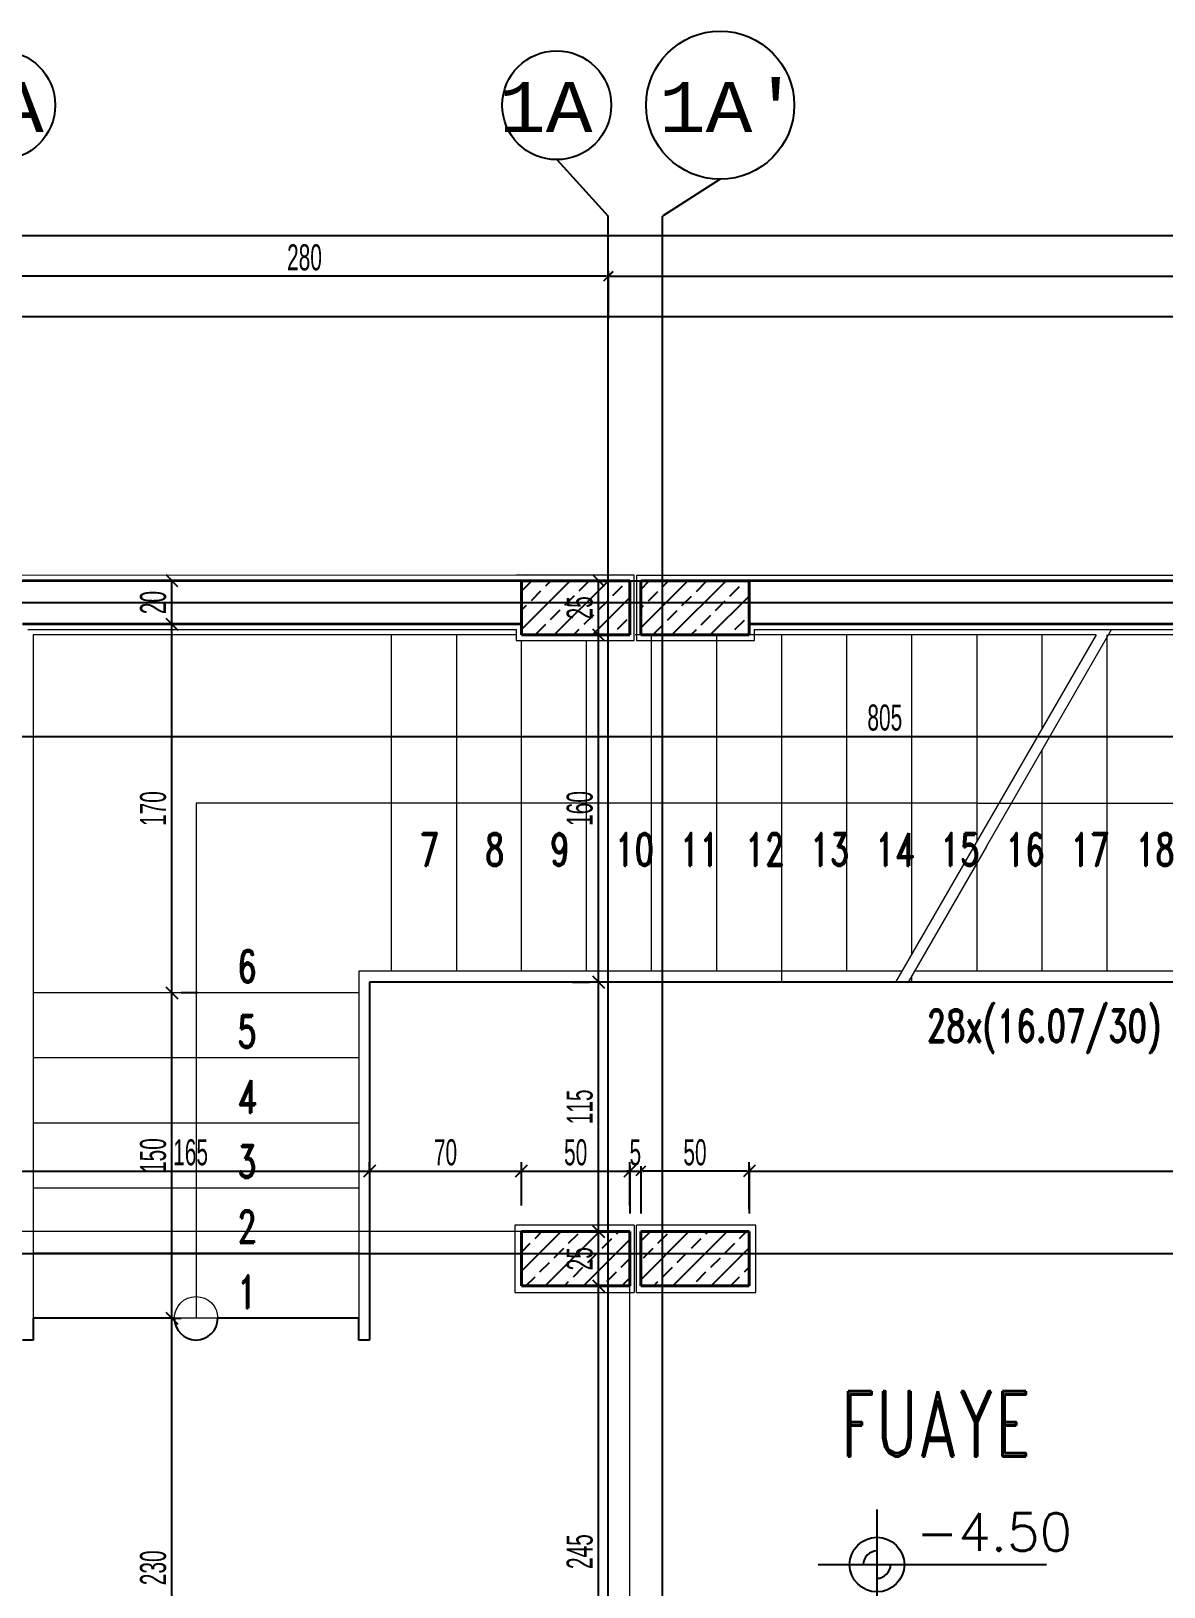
# Model space of a CAD drawing. Header units: inches. Extents: x -7543 to -822, y 102837 to 190349.
# Drawn here: x -835.8241 to -835.7197, y 102837.0949 to 102837.2384 of the extents above; entities that cross this region are included whole.
import ezdxf
from ezdxf.enums import TextEntityAlignment as Align

# ---------------------------------------------------------------- set-up
doc = ezdxf.new("R2010")
doc.units = ezdxf.units.IN
doc.header["$MEASUREMENT"] = 0
doc.linetypes.add('__ZG_T_P__9', pattern=[22, 1, -10, 1, -10])
doc.linetypes.add('DASHDOTX2', pattern=[2, 1, -0.5, 0, -0.5])
doc.layers.get('0').update_dxf_attribs({"lineweight": 25})
doc.layers.get('Defpoints').update_dxf_attribs({"lineweight": 25})
for name, color, linetype, lineweight in [('AKS', 1, 'Continuous', 25), ('ICOL', 55, 'Continuous', 25), ('İZ DÜŞÜM', 253, 'Continuous', 20), ('KOLON', 2, 'Continuous', 40), ('SIVA', 150, 'Continuous', 15), ('TARAMA', 8, 'Continuous', 25), ('YAZI', 7, 'Continuous', 25)]:
    doc.layers.add(name, color=color, linetype=linetype, lineweight=lineweight)
doc.layers.add('DUVAR', color=7, linetype='Continuous', lineweight=35, true_color=0xfc4642)
doc.layers.add('MERDİVEN', color=7, linetype='Continuous', lineweight=20, true_color=0x16c244)
doc.styles.add('ISIM', font='monos.ttf', dxfattribs={"width": 1.1, "height": 200})
doc.styles.add('OLCU', font='tromand.shx', dxfattribs={"width": 0.6, "height": 12})
doc.styles.add('st1', font='romandtw.shx', dxfattribs={"width": 0.7, "height": 40})
doc.styles.add('ÖLÇÜ', font='simplex.shx')

# ---------------------------------------------------------------- blocks, each defined once
blk = doc.blocks.new('D')
at = {"layer": 'ICOL'}
for p, q in [((2.83, 2.83), (-2.83, -2.83)), ((0, 3), (0, -25))]:
    blk.add_line(p, q, dxfattribs=at)
blk = doc.blocks.new('E')
at = {"layer": 'ICOL'}
for p, q in [((0, -3), (0, 25)), ((-2.83, -2.83), (2.83, 2.83))]:
    blk.add_line(p, q, dxfattribs=at)
blk = doc.blocks.new('_Oblique')
at = {"color": 0, "linetype": 'ByBlock', "lineweight": -2}
blk.add_line((-0.5, -0.5), (0.5, 0.5), dxfattribs=at)

msp = doc.modelspace()

# ---------------------------------------------------------------- linework, layer by layer
at = {"layer": 'AKS', "linetype": 'DASHDOTX2', "ltscale": 10}
for p, q in [((-835.77564, 102837.22651), (-835.77089, 102837.22131)), ((-835.76057, 102837.22471), (-835.76589, 102837.22131)), ((-835.77089, 102836.74541), (-835.77089, 102837.22131)), ((-835.76589, 102836.74541), (-835.76589, 102837.22131)), ((-836.0219, 102837.18568), (-835.58789, 102837.18568)), ((-836.0219, 102837.12568), (-835.58889, 102837.12568))]:
    msp.add_line(p, q, dxfattribs=at)
at = {"layer": 'AKS', "color": 0}
for centre, radius in [((-835.76057, 102837.23153), 0.00683), ((-835.82689, 102837.23153), 0.00502), ((-835.77564, 102837.23153), 0.00502)]:
    msp.add_circle(centre, radius, dxfattribs=at)
at = {"layer": 'Defpoints', "color": 6}
msp.add_line((-835.95139, 102837.18768), (-835.23639, 102837.18768), dxfattribs=at)
at = {"layer": 'Defpoints', "color": 3}
for p, q in [((-835.74324, 102837.15068), (-835.79289, 102837.15068)), ((-835.79289, 102837.15068), (-835.79289, 102837.11769)), ((-835.66489, 102837.15068), (-835.74324, 102837.15068)), ((-835.81089, 102837.11969), (-835.82389, 102837.11969)), ((-835.82389, 102837.11969), (-835.82389, 102837.11769)), ((-835.79389, 102837.11969), (-835.80689, 102837.11969)), ((-835.79389, 102837.11769), (-835.79389, 102837.11969)), ((-835.82389, 102837.11769), (-835.82489, 102837.11769)), ((-835.79289, 102837.11769), (-835.79389, 102837.11769))]:
    msp.add_line(p, q, dxfattribs=at)
msp.add_arc((-835.80889, 102837.11969), 0.002, 180, 0, dxfattribs=at)
at = {"layer": 'DUVAR'}
for p, q in [((-835.77889, 102837.18768), (-835.82489, 102837.18768)), ((-835.59889, 102837.18768), (-835.75789, 102837.18768)), ((-835.77889, 102837.18368), (-835.82489, 102837.18368)), ((-835.66489, 102837.18368), (-835.75789, 102837.18368))]:
    msp.add_line(p, q, dxfattribs=at)
at = {"layer": 'ICOL'}
for p, q in [((-835.97924, 102837.21953), (-835.20855, 102837.21953)), ((-835.77105, 102837.21576), (-835.82674, 102837.21576)), ((-835.59405, 102837.21574), (-835.77074, 102837.21574)), ((-835.20655, 102837.21203), (-835.98124, 102837.21203)), ((-835.81111, 102837.18368), (-835.81111, 102837.18768)), ((-835.77178, 102837.18269), (-835.77178, 102837.18769)), ((-835.81111, 102837.14969), (-835.81111, 102837.18368)), ((-835.77178, 102837.15068), (-835.77178, 102837.18269)), ((-835.82589, 102837.17333), (-835.66489, 102837.17333)), ((-835.77178, 102837.12768), (-835.77178, 102837.15068)), ((-835.81111, 102837.11969), (-835.81111, 102837.14969)), ((-835.82589, 102837.13326), (-835.79289, 102837.13326)), ((-835.79289, 102837.13326), (-835.77889, 102837.13326)), ((-835.77889, 102837.13326), (-835.76889, 102837.13326)), ((-835.76905, 102837.13326), (-835.7692, 102837.13326)), ((-835.76889, 102837.13326), (-835.76789, 102837.13326)), ((-835.76774, 102837.13326), (-835.76758, 102837.13326)), ((-835.75805, 102837.13326), (-835.76774, 102837.13326)), ((-835.75789, 102837.13326), (-835.66489, 102837.13326)), ((-835.77178, 102837.12268), (-835.77178, 102837.12768)), ((-835.77178, 102837.07369), (-835.77178, 102837.12268)), ((-835.81111, 102837.07369), (-835.81111, 102837.11969)), ((-835.74611, 102837.10207), (-835.74611, 102837.09207)), ((-835.75153, 102837.09698), (-835.73047, 102837.09698))]:
    msp.add_line(p, q, dxfattribs=at)
at = {"layer": 'ICOL', "color": 53}
for p, q in [((-835.81239, 102837.18768), (-835.81195, 102837.18768)), ((-835.77287, 102837.18769), (-835.77262, 102837.18769)), ((-835.81253, 102837.18368), (-835.81195, 102837.18368)), ((-835.81253, 102837.18368), (-835.81195, 102837.18368)), ((-835.7731, 102837.18269), (-835.77262, 102837.18269)), ((-835.7731, 102837.18269), (-835.77262, 102837.18269)), ((-835.77418, 102837.15068), (-835.77262, 102837.15068)), ((-835.77418, 102837.15068), (-835.77262, 102837.15068)), ((-835.80871, 102837.14969), (-835.81027, 102837.14969)), ((-835.80871, 102837.14969), (-835.81027, 102837.14969)), ((-835.79289, 102837.13307), (-835.79289, 102837.1341)), ((-835.79289, 102837.13307), (-835.79289, 102837.1341)), ((-835.77889, 102837.13008), (-835.77889, 102837.1341)), ((-835.77889, 102837.13008), (-835.77889, 102837.1341)), ((-835.76889, 102837.13008), (-835.76889, 102837.1341)), ((-835.75789, 102837.12977), (-835.75789, 102837.1341)), ((-835.76997, 102837.12768), (-835.77094, 102837.12768)), ((-835.76997, 102837.12768), (-835.77094, 102837.12768)), ((-835.76987, 102837.12268), (-835.77094, 102837.12268)), ((-835.76987, 102837.12268), (-835.77094, 102837.12268)), ((-835.81107, 102837.11969), (-835.81027, 102837.11969)), ((-835.81107, 102837.11969), (-835.81027, 102837.11969))]:
    msp.add_line(p, q, dxfattribs=at)
at = {"layer": 'ICOL'}
msp.add_circle((-835.74611, 102837.09698), 0.00252, dxfattribs=at)
for start, end in [(90, 180), (270, 0)]:
    msp.add_arc((-835.74611, 102837.09698), 0.00126, start, end, dxfattribs=at)
at = {"layer": 'İZ DÜŞÜM', "linetype": '__ZG_T_P__9'}
for p, q in [((-835.76889, 102837.12768), (-835.98139, 102837.12768)), ((-835.76889, 102836.77768), (-835.76889, 102837.12768))]:
    msp.add_line(p, q, dxfattribs=at)
at = {"layer": 'KOLON'}
for p, q in [((-835.76889, 102837.18769), (-835.77889, 102837.18769)), ((-835.77889, 102837.18769), (-835.77889, 102837.18269)), ((-835.76889, 102837.18269), (-835.76889, 102837.18769)), ((-835.75789, 102837.18769), (-835.76789, 102837.18769)), ((-835.76789, 102837.18769), (-835.76789, 102837.18269)), ((-835.75789, 102837.18269), (-835.75789, 102837.18769)), ((-835.77889, 102837.18269), (-835.76889, 102837.18269)), ((-835.76789, 102837.18269), (-835.75789, 102837.18269)), ((-835.76889, 102837.12768), (-835.77889, 102837.12768)), ((-835.77889, 102837.12768), (-835.77889, 102837.12268)), ((-835.76889, 102837.12768), (-835.77889, 102837.12768)), ((-835.77889, 102837.12768), (-835.77889, 102837.12268)), ((-835.76889, 102837.12268), (-835.76889, 102837.12768)), ((-835.76889, 102837.12268), (-835.76889, 102837.12768)), ((-835.75789, 102837.12768), (-835.76789, 102837.12768)), ((-835.76789, 102837.12768), (-835.76789, 102837.12268)), ((-835.75789, 102837.12768), (-835.76789, 102837.12768)), ((-835.76789, 102837.12768), (-835.76789, 102837.12268)), ((-835.75789, 102837.12268), (-835.75789, 102837.12768)), ((-835.75789, 102837.12268), (-835.75789, 102837.12768)), ((-835.77889, 102837.12268), (-835.76889, 102837.12268)), ((-835.77889, 102837.12268), (-835.76889, 102837.12268)), ((-835.76789, 102837.12268), (-835.75789, 102837.12268)), ((-835.76789, 102837.12268), (-835.75789, 102837.12268))]:
    msp.add_line(p, q, dxfattribs=at)
at = {"layer": 'MERDİVEN', "linetype": '__ZG_T_P__9', "lineweight": 15}
for p, q in [((-835.73603, 102837.16319), (-835.72448, 102837.18318)), ((-835.72419, 102837.18368), (-835.72419, 102837.18368)), ((-835.72489, 102837.15168), (-835.72489, 102837.18269)), ((-835.66539, 102837.18269), (-835.72477, 102837.18269)), ((-835.73089, 102837.15168), (-835.73089, 102837.17208)), ((-835.73689, 102837.16718), (-835.66489, 102837.16718)), ((-835.73603, 102837.16319), (-835.74324, 102837.15068)), ((-835.73689, 102837.15168), (-835.73689, 102837.16169)), ((-835.66489, 102837.15168), (-835.74267, 102837.15168)), ((-835.66489, 102837.15068), (-835.74324, 102837.15068)), ((-835.74289, 102837.15068), (-835.74289, 102837.15129))]:
    msp.add_line(p, q, dxfattribs=at)
at = {"layer": 'MERDİVEN', "linetype": 'ByBlock', "lineweight": 15}
for p, q in [((-835.82389, 102837.18269), (-835.82389, 102837.11769)), ((-835.77939, 102837.18269), (-835.82389, 102837.18269)), ((-835.79089, 102837.18269), (-835.79089, 102837.15168)), ((-835.78489, 102837.18269), (-835.78489, 102837.15168)), ((-835.77889, 102837.15168), (-835.77889, 102837.18219)), ((-835.77289, 102837.15168), (-835.77289, 102837.18219)), ((-835.72592, 102837.18269), (-835.76839, 102837.18269)), ((-835.76689, 102837.15168), (-835.76689, 102837.18269)), ((-835.76089, 102837.15168), (-835.76089, 102837.18269)), ((-835.75489, 102837.15068), (-835.75489, 102837.18269)), ((-835.74889, 102837.15168), (-835.74889, 102837.18269)), ((-835.72592, 102837.18269), (-835.7444, 102837.15068)), ((-835.74289, 102837.15329), (-835.74289, 102837.18269)), ((-835.73689, 102837.16369), (-835.73689, 102837.18269)), ((-835.73089, 102837.17408), (-835.73089, 102837.18269)), ((-835.73689, 102837.16718), (-835.80889, 102837.16718)), ((-835.80889, 102837.16718), (-835.80889, 102837.11969)), ((-835.74382, 102837.15168), (-835.79389, 102837.15168)), ((-835.79389, 102837.15168), (-835.79389, 102837.11769)), ((-835.79289, 102837.15068), (-835.79289, 102837.11769)), ((-835.74324, 102837.15068), (-835.79289, 102837.15068)), ((-835.79389, 102837.14969), (-835.82389, 102837.14969)), ((-835.79389, 102837.14369), (-835.82389, 102837.14369)), ((-835.79389, 102837.13769), (-835.82389, 102837.13769)), ((-835.79389, 102837.13169), (-835.82389, 102837.13169)), ((-835.79389, 102837.12569), (-835.82389, 102837.12569)), ((-835.79389, 102837.11969), (-835.82389, 102837.11969)), ((-835.82389, 102837.11769), (-835.82489, 102837.11769)), ((-835.79289, 102837.11769), (-835.79389, 102837.11769))]:
    msp.add_line(p, q, dxfattribs=at)
msp.add_circle((-835.80889, 102837.11969), 0.002, dxfattribs=at)
at = {"layer": 'SIVA'}
for p, q in [((-835.77839, 102837.18818), (-835.82539, 102837.18819)), ((-835.76849, 102837.18819), (-835.77939, 102837.18819)), ((-835.76849, 102837.18219), (-835.76849, 102837.18819)), ((-835.58839, 102837.18818), (-835.76829, 102837.18818)), ((-835.76829, 102837.18818), (-835.76829, 102837.18219)), ((-835.82439, 102837.18319), (-835.77939, 102837.18318)), ((-835.77939, 102837.18318), (-835.77939, 102837.18219)), ((-835.75739, 102837.18318), (-835.66539, 102837.18318)), ((-835.75739, 102837.18219), (-835.75739, 102837.18318)), ((-835.77939, 102837.18219), (-835.76849, 102837.18219)), ((-835.76829, 102837.18219), (-835.75739, 102837.18219)), ((-835.76849, 102837.12828), (-835.77949, 102837.12828)), ((-835.77949, 102837.12828), (-835.77949, 102837.12208)), ((-835.76849, 102837.12828), (-835.76849, 102837.12208)), ((-835.76829, 102837.12208), (-835.76829, 102837.12828)), ((-835.75729, 102837.12828), (-835.76829, 102837.12828)), ((-835.75729, 102837.12208), (-835.75729, 102837.12828)), ((-835.77949, 102837.12208), (-835.76849, 102837.12208)), ((-835.76829, 102837.12208), (-835.75729, 102837.12208))]:
    msp.add_line(p, q, dxfattribs=at)
at = {"layer": 'TARAMA'}
for p, q in [((-835.77889, 102837.18673), (-835.77794, 102837.18769)), ((-835.77889, 102837.1832), (-835.7744, 102837.18769)), ((-835.77665, 102837.18721), (-835.77617, 102837.18769)), ((-835.77587, 102837.18269), (-835.77087, 102837.18769)), ((-835.77356, 102837.18677), (-835.77267, 102837.18765)), ((-835.76914, 102837.18765), (-835.7691, 102837.18769)), ((-835.76789, 102837.18689), (-835.7671, 102837.18768)), ((-835.76789, 102837.18335), (-835.76356, 102837.18768)), ((-835.76586, 102837.18716), (-835.76533, 102837.18768)), ((-835.76503, 102837.18269), (-835.76003, 102837.18768)), ((-835.76276, 102837.18671), (-835.76188, 102837.1876)), ((-835.75834, 102837.1876), (-835.75826, 102837.18768)), ((-835.77797, 102837.18588), (-835.77709, 102837.18677)), ((-835.77488, 102837.18544), (-835.774, 102837.18632)), ((-835.77233, 102837.18269), (-835.76889, 102837.18613)), ((-835.77179, 102837.185), (-835.7709, 102837.18588)), ((-835.77046, 102837.18632), (-835.76958, 102837.18721)), ((-835.76718, 102837.18583), (-835.7663, 102837.18671)), ((-835.76409, 102837.18539), (-835.76321, 102837.18627)), ((-835.76149, 102837.18269), (-835.75789, 102837.18628)), ((-835.75967, 102837.18627), (-835.75879, 102837.18716)), ((-835.77889, 102837.18497), (-835.77842, 102837.18544)), ((-835.77621, 102837.18411), (-835.77532, 102837.185)), ((-835.77311, 102837.18367), (-835.77223, 102837.18456)), ((-835.76789, 102837.18512), (-835.76763, 102837.18539)), ((-835.76542, 102837.18406), (-835.76453, 102837.18495)), ((-835.76232, 102837.18362), (-835.76144, 102837.18451)), ((-835.761, 102837.18495), (-835.76011, 102837.18583)), ((-835.7579, 102837.18451), (-835.75789, 102837.18452)), ((-835.77753, 102837.18279), (-835.77665, 102837.18367)), ((-835.7741, 102837.18269), (-835.77356, 102837.18323)), ((-835.77002, 102837.18323), (-835.76914, 102837.18411)), ((-835.76674, 102837.18274), (-835.76586, 102837.18362)), ((-835.76326, 102837.18269), (-835.76276, 102837.18318)), ((-835.75923, 102837.18318), (-835.75834, 102837.18406)), ((-835.77056, 102837.18269), (-835.77046, 102837.18279)), ((-835.75972, 102837.18269), (-835.75967, 102837.18274)), ((-835.75795, 102837.18269), (-835.75789, 102837.18275)), ((-835.77889, 102837.12756), (-835.77877, 102837.12768)), ((-835.77889, 102837.12403), (-835.77524, 102837.12768)), ((-835.77763, 102837.12705), (-835.777, 102837.12768)), ((-835.7767, 102837.12268), (-835.7717, 102837.12768)), ((-835.77454, 102837.12661), (-835.77366, 102837.12749)), ((-835.77145, 102837.12617), (-835.77056, 102837.12705)), ((-835.77012, 102837.12749), (-835.76993, 102837.12768)), ((-835.76789, 102837.12679), (-835.76699, 102837.12768)), ((-835.76789, 102837.12325), (-835.76346, 102837.12768)), ((-835.7663, 102837.12661), (-835.76542, 102837.12749)), ((-835.76492, 102837.12268), (-835.75992, 102837.12768)), ((-835.76321, 102837.12617), (-835.76232, 102837.12705)), ((-835.76188, 102837.12749), (-835.76169, 102837.12768)), ((-835.75879, 102837.12705), (-835.75815, 102837.12768)), ((-835.77889, 102837.1258), (-835.77808, 102837.12661)), ((-835.77587, 102837.12528), (-835.77498, 102837.12617)), ((-835.77316, 102837.12268), (-835.76889, 102837.12696)), ((-835.77277, 102837.12484), (-835.77189, 102837.12573)), ((-835.76763, 102837.12528), (-835.76674, 102837.12617)), ((-835.76453, 102837.12484), (-835.76365, 102837.12573)), ((-835.76139, 102837.12268), (-835.75789, 102837.12618)), ((-835.76011, 102837.12573), (-835.75923, 102837.12661)), ((-835.77719, 102837.12396), (-835.77631, 102837.12484)), ((-835.7741, 102837.12352), (-835.77322, 102837.1244)), ((-835.76968, 102837.1244), (-835.76889, 102837.12519)), ((-835.76586, 102837.12352), (-835.76497, 102837.1244)), ((-835.76144, 102837.1244), (-835.76055, 102837.12528)), ((-835.75834, 102837.12396), (-835.75789, 102837.12441)), ((-835.77847, 102837.12268), (-835.77763, 102837.12352)), ((-835.77493, 102837.12268), (-835.77454, 102837.12308)), ((-835.77101, 102837.12308), (-835.77012, 102837.12396)), ((-835.76963, 102837.12268), (-835.76889, 102837.12342)), ((-835.76669, 102837.12268), (-835.7663, 102837.12308)), ((-835.76276, 102837.12308), (-835.76188, 102837.12396)), ((-835.75962, 102837.12268), (-835.75879, 102837.12352))]:
    msp.add_line(p, q, dxfattribs=at)

# ---------------------------------------------------------------- block references
at = {"layer": 'ICOL'}
for name, p, xscale, yscale, zscale in [('D', (-835.77089, 102837.21576), 0.0001559999999471984, 0.0001559999999471984, 0.0001559999999471984), ('_Oblique', (-835.79289, 102837.13326), 0.001080000000001746, 0.001080000000001746, 0.001080000000001746), ('_Oblique', (-835.77889, 102837.13326), 0.001080000000001746, 0.001080000000001746, 0.001080000000001746), ('_Oblique', (-835.76889, 102837.13326), 0.001080000000001746, 0.001080000000001746, 0.001080000000001746), ('D', (-835.76889, 102837.13326), 0.0001559999999471984, 0.0001559999999471984, 0.0001559999999471984), ('D', (-835.75789, 102837.13326), 0.0001559999999471984, 0.0001559999999471984, 0.0001559999999471984)]:
    msp.add_blockref(name, p, dxfattribs=dict(at, xscale=xscale, yscale=yscale, zscale=zscale))
for name, p, xscale, yscale, zscale, rotation in [('E', (-835.77089, 102837.21574), 0.0001559999999471984, 0.0001559999999471984, 0.0001559999999471984, 180), ('_Oblique', (-835.81111, 102837.18768), 0.001080000001820736, 0.001080000001820736, 0.001080000001820736, 90), ('_Oblique', (-835.77178, 102837.18769), 0.001080000001820736, 0.001080000001820736, 0.001080000001820736, 90), ('_Oblique', (-835.81111, 102837.18368), 0.001080000001820736, 0.001080000001820736, 0.001080000001820736, 270), ('_Oblique', (-835.81111, 102837.18368), 0.001080000001820736, 0.001080000001820736, 0.001080000001820736, 90), ('_Oblique', (-835.77178, 102837.18269), 0.001080000001820736, 0.001080000001820736, 0.001080000001820736, 270), ('_Oblique', (-835.77178, 102837.18269), 0.001080000001820736, 0.001080000001820736, 0.001080000001820736, 90), ('_Oblique', (-835.81111, 102837.14969), 0.001080000001820736, 0.001080000001820736, 0.001080000001820736, 270), ('_Oblique', (-835.81111, 102837.14969), 0.001080000001820736, 0.001080000001820736, 0.001080000001820736, 90), ('_Oblique', (-835.77178, 102837.15068), 0.001080000001820736, 0.001080000001820736, 0.001080000001820736, 270), ('_Oblique', (-835.77178, 102837.15068), 0.001080000001820736, 0.001080000001820736, 0.001080000001820736, 90), ('_Oblique', (-835.79289, 102837.13326), 0.001080000000001746, 0.001080000000001746, 0.001080000000001746, 180), ('_Oblique', (-835.77889, 102837.13326), 0.001080000000001746, 0.001080000000001746, 0.001080000000001746, 180), ('E', (-835.76789, 102837.13326), 0.0001559999999471984, 0.0001559999999471984, 0.0001559999999471984, 180), ('E', (-835.76789, 102837.13326), 0.0001559999999471984, 0.0001559999999471984, 0.0001559999999471984, 180), ('_Oblique', (-835.75789, 102837.13326), 0.001080000000001746, 0.001080000000001746, 0.001080000000001746, 180), ('_Oblique', (-835.77178, 102837.12768), 0.001080000001820736, 0.001080000001820736, 0.001080000001820736, 270), ('_Oblique', (-835.77178, 102837.12768), 0.001080000001820736, 0.001080000001820736, 0.001080000001820736, 90), ('_Oblique', (-835.77178, 102837.12268), 0.001080000001820736, 0.001080000001820736, 0.001080000001820736, 270), ('_Oblique', (-835.77178, 102837.12268), 0.001080000001820736, 0.001080000001820736, 0.001080000001820736, 90), ('_Oblique', (-835.81111, 102837.11969), 0.001080000001820736, 0.001080000001820736, 0.001080000001820736, 270), ('_Oblique', (-835.81111, 102837.11969), 0.001080000001820736, 0.001080000001820736, 0.001080000001820736, 90)]:
    msp.add_blockref(name, p, dxfattribs=dict(at, xscale=xscale, yscale=yscale, zscale=zscale, rotation=rotation))

# ---------------------------------------------------------------- texts
at = {"layer": 'AKS', "style": 'ISIM', "width": 1.1}
for s, p in [('2A', (-835.83154, 102837.22905)), ('1A', (-835.78095, 102837.22905)), ("1A'", (-835.76621, 102837.22905))]:
    msp.add_text(s, height=0.00462, dxfattribs=at).set_placement(p)
at = {"layer": 'ICOL', "char_height": 0.0024, "attachment_point": 5, "style": 'OLCU'}
for s, insert in [('\\A1;280', (-835.79889, 102837.21749)), ('\\A1;805', (-835.74539, 102837.17506)), ('\\A1;165', (-835.80939, 102837.13498)), ('\\A1;70', (-835.78589, 102837.13498)), ('\\A1;50', (-835.77389, 102837.13498)), ('\\A1;5', (-835.76839, 102837.13498)), ('\\A1;50', (-835.76289, 102837.13498))]:
    msp.add_mtext(s, dxfattribs=dict(at, insert=insert))
at = {"layer": 'ICOL', "char_height": 0.0024, "attachment_point": 5, "rotation": 90, "style": 'OLCU'}
for s, insert in [('\\A1;20', (-835.81284, 102837.18568)), ('\\A1;25', (-835.77351, 102837.18519)), ('\\A1;170', (-835.81284, 102837.16668)), ('\\A1;160', (-835.77351, 102837.16669)), ('\\A1;115', (-835.77351, 102837.13918)), ('\\A1;150', (-835.81284, 102837.13469)), ('\\A1;25', (-835.77351, 102837.12518)), ('\\A1;245', (-835.77351, 102837.09818)), ('\\A1;230', (-835.81284, 102837.09669))]:
    msp.add_mtext(s, dxfattribs=dict(at, insert=insert))
at = {"layer": 'ICOL', "style": 'ÖLÇÜ'}
msp.add_attdef('-4.50', text='%%p0.00', height=0.0035, dxfattribs=at).set_placement((-835.73532, 102837.09824), align=Align.CENTER)
at = {"layer": 'YAZI', "style": 'st1', "width": 0.7}
for s, height, p in [('7', 0.003, (-835.78825, 102837.16142)), ('8', 0.003, (-835.78225, 102837.16142)), ('9', 0.003, (-835.77625, 102837.16142)), ('10', 0.003, (-835.77025, 102837.16142)), ('11', 0.003, (-835.76425, 102837.16142)), ('12', 0.003, (-835.75825, 102837.16142)), ('13', 0.003, (-835.75225, 102837.16142)), ('14', 0.003, (-835.74625, 102837.16142)), ('15', 0.003, (-835.74025, 102837.16142)), ('16', 0.003, (-835.73425, 102837.16142)), ('17', 0.003, (-835.72825, 102837.16142)), ('18', 0.003, (-835.72225, 102837.16142)), ('6', 0.003, (-835.80508, 102837.15064)), ('28x(16.07/30)', 0.003, (-835.74154, 102837.14516)), ('5', 0.003, (-835.80508, 102837.14464)), ('4', 0.003, (-835.80508, 102837.13864)), ('3', 0.003, (-835.80508, 102837.13264)), ('2', 0.003, (-835.80508, 102837.12664)), ('1', 0.003, (-835.80508, 102837.12064)), ('FUAYE', 0.006, (-835.74949, 102837.10696))]:
    msp.add_text(s, height=height, dxfattribs=at).set_placement(p)

doc.saveas('drawing.dxf')
